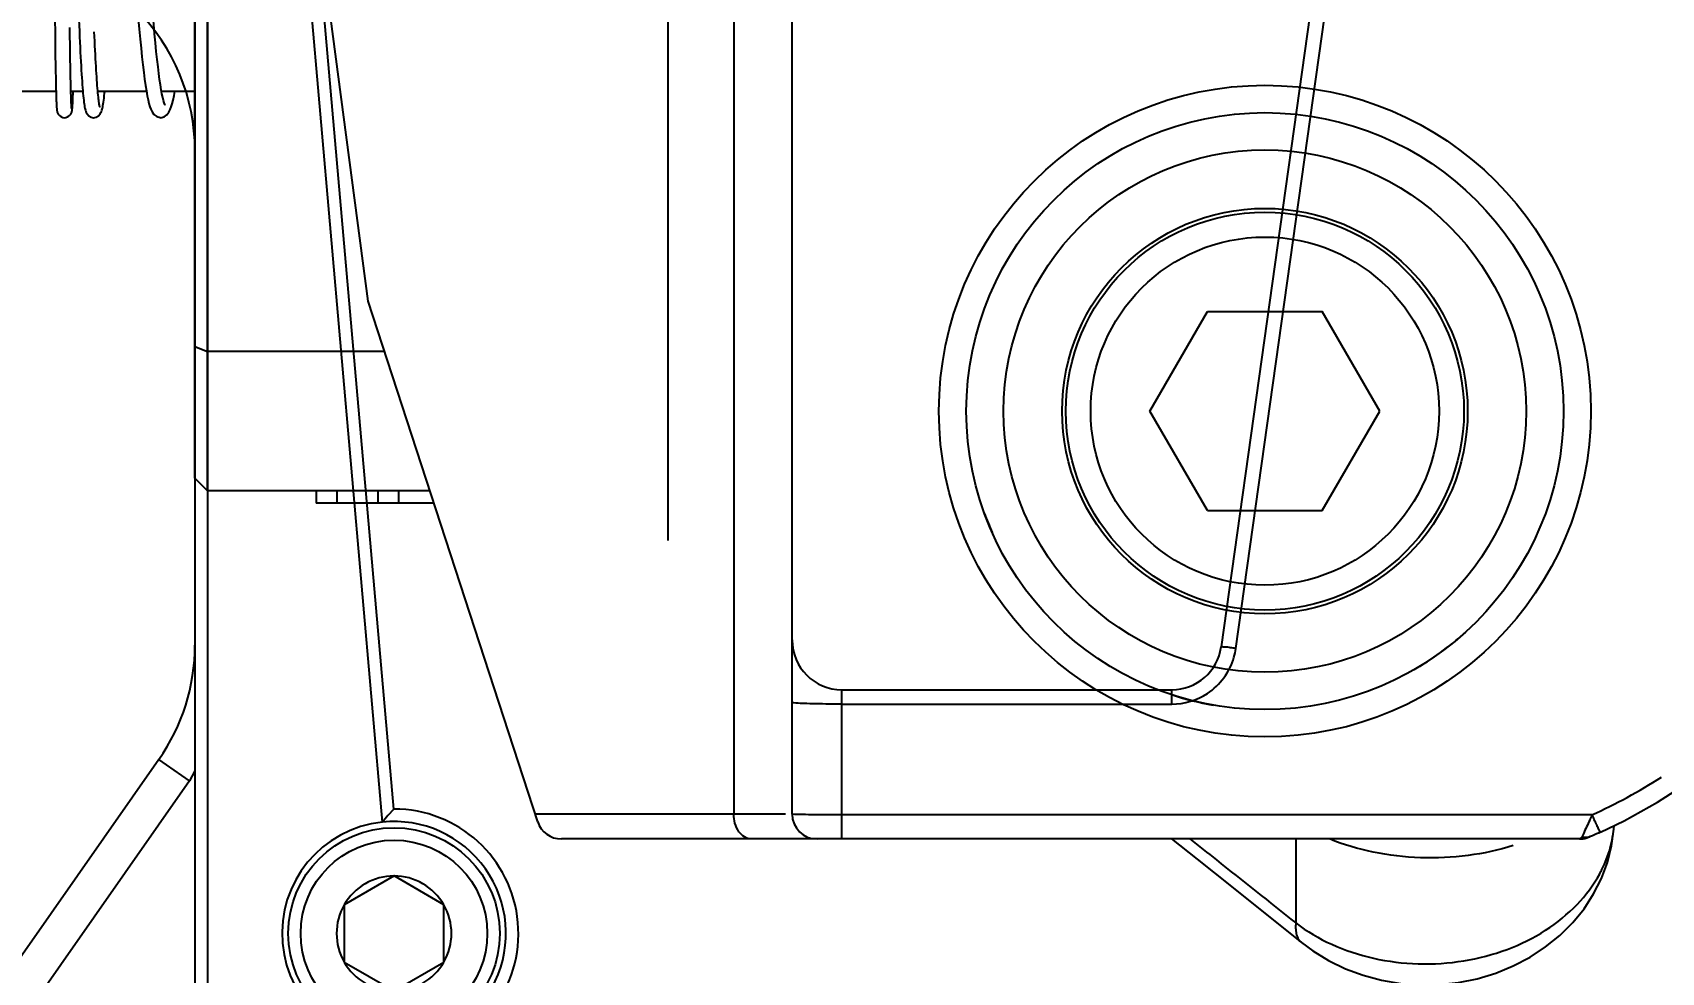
# Model space of a CAD drawing. Header units: millimetres. Extents: x -97344 to -49824, y -57049 to -40247.
# Drawn here: x -69796.2 to -69730.7, y -52856.8 to -52819 of the extents above; entities that cross this region are included whole.
import ezdxf

# ---------------------------------------------------------------- set-up
doc = ezdxf.new("R2010")
doc.units = ezdxf.units.MM
doc.header["$LTSCALE"] = 200
doc.header["$PDSIZE"] = -1
doc.linetypes.add('DOT_CENTER', pattern=[14, 12, -1, 0, -1])
for name, color, linetype in [('1', 7, 'Continuous'), ('DIM', 3, 'Continuous'), ('LAY0012', 7, 'Continuous')]:
    doc.layers.add(name, color=color, linetype=linetype)
doc.styles.add('TSSD_Dimension', font='tssdeng.shx', dxfattribs={"width": 0.7, "bigfont": 'hztxt.shx'})
doc.dimstyles.new('TSSD_20_20', dxfattribs={"dimtxt": 60, "dimasz": 20, "dimexe": 20, "dimexo": 50, "dimgap": 20, "dimtad": 1, "dimdec": 0, "dimzin": 0, "dimdsep": 46, "dimtxsty": 'TSSD_Dimension', "dimblk": 'ARCHTICK', "dimcen": 0, "dimdle": 20, "dimclrt": 7, "dimadec": 0, "dimazin": 0, "dimtfac": 1, "dimtdec": 0, "dimtix": 1, "dimtmove": 2, "dimatfit": 3, "dimfxl": 1, "dimtolj": 1, "dimtzin": 0, "dimarcsym": 0})

# ---------------------------------------------------------------- blocks, each defined once
blk = doc.blocks.new('23-D1020-B_EXTRUSION-MAIN-BODY_BASESTAND-0_5m_Absen-PL__363', base_point=(418.75, -61.98))
at = {"color": 7, "linetype": 'Continuous'}
for p, q in [((419.25, 9.52), (419.25, -47.48)), ((418.75, 9.02), (418.75, -46.98)), ((426.282, -38.505), (423.246, -3.803)), ((426.738, -37.98), (423.857, -5.058)), ((426.507, -38.239), (426.282, -38.505)), ((426.738, -37.98), (426.507, -38.239))]:
    blk.add_line(p, q, dxfattribs=at)
for radius in [13.1, 12]:
    blk.add_circle((461.75, -21.98), radius, dxfattribs=at)
for radius, start, end in [(4.5, 95.97563, 274.02437), (4.5, 274.02437, 95.97563), (5, 279.85737, 90.14263)]:
    blk.add_arc((426.75, -42.98), radius, start, end, dxfattribs=at)
blk = doc.blocks.new('P01_LEG_M16xL80mm_STAINLESS-STEEL__382', base_point=(453.75, -29.98))
at = {"color": 7, "linetype": 'Continuous'}
for p, q in [((457.131, -21.98), (459.441, -17.98)), ((459.441, -17.98), (464.059, -17.98)), ((466.369, -21.98), (464.059, -17.98)), ((459.441, -25.98), (457.131, -21.98)), ((464.059, -25.98), (466.369, -21.98)), ((459.441, -25.98), (464.059, -25.98))]:
    blk.add_line(p, q, dxfattribs=at)
for radius in [8, 7]:
    blk.add_circle((461.75, -21.98), radius, dxfattribs=at)
blk = doc.blocks.new('23-B0029-B_ADJUSTABLE-M16xL80_FOOT-Ø64-STAINLESS-STEEL__383', base_point=(453.75, -29.98))
blk.add_blockref('P01_LEG_M16xL80mm_STAINLESS-STEEL__382', (453.75, -29.98))
blk = doc.blocks.new('23-D0466-B_FOOT-FLANGE_BASESTAND_Absen-M2_9__384', base_point=(450.474, -33.798))
at = {"color": 7, "linetype": 'Continuous'}
for radius in [10.5, 8.15]:
    blk.add_circle((461.75, -21.98), radius, dxfattribs=at)
for start, end in [(199.99998, 203.99999), (299.99994, 311.99996), (252.00008, 260.00013)]:
    blk.add_arc((461.75, -21.98), 12, start, end, dxfattribs=at)
blk = doc.blocks.new('PH_23_FOOT-FLANGE_Absen-M2_9__385', base_point=(450.474, -33.798))
blk.add_blockref('23-D0466-B_FOOT-FLANGE_BASESTAND_Absen-M2_9__384', (450.474, -33.798))
blk = doc.blocks.new('23-A0234-B_FOOT_BASESTAND_Absen-M2_9__386', base_point=(450.474, -33.798))
for name, p in [('PH_23_FOOT-FLANGE_Absen-M2_9__385', (450.474, -33.798)), ('23-B0029-B_ADJUSTABLE-M16xL80_FOOT-Ø64-STAINLESS-STEEL__383', (453.75, -29.98))]:
    blk.add_blockref(name, p)
blk = doc.blocks.new('CAP-SCREW-CYLINDRICAL-HEAD_DIN-912_M5x16_DIN-912_A2-70_STAINLESS-STEEL_3__370', base_point=(422.5, -47.23))
at = {"color": 7, "linetype": 'Continuous'}
for p, q in [((426.75, -40.671), (424.75, -41.826)), ((428.75, -41.826), (426.75, -40.671)), ((424.75, -41.826), (424.75, -44.135)), ((428.75, -44.135), (428.75, -41.826)), ((424.75, -44.135), (426.75, -45.29)), ((426.75, -45.29), (428.75, -44.135))]:
    blk.add_line(p, q, dxfattribs=at)
blk.add_circle((426.75, -42.98), 4.25, dxfattribs=at)
at = {"color": 140, "linetype": 'Continuous'}
blk.add_circle((426.75, -42.98), 3.75, dxfattribs=at)
at = {"color": 7, "linetype": 'Continuous'}
for start, end in [(90, 150), (30, 90), (150, 210), (330, 30), (210, 270), (270, 330)]:
    blk.add_arc((426.75, -42.98), 2.309, start, end, dxfattribs=at)
blk = doc.blocks.new('Top1', base_point=(668.75, -75.52))
at = {"color": 7, "linetype": 'Continuous'}
for p, q in [((417.303, -35.983), (386.007, -80.678)), ((418.75, -36.446), (418.532, -36.843)), ((418.532, -36.843), (387.236, -81.539))]:
    blk.add_line(p, q, dxfattribs=at)
at = {"color": 140, "linetype": 'Continuous'}
blk.add_line((418.532, -36.843), (417.303, -35.983), dxfattribs=at)
at = {"color": 7, "linetype": 'Continuous'}
for centre, start, end in [((410.75, -11.503), 0, 45), ((410.75, -31.394), 325, 0)]:
    blk.add_arc(centre, 8, start, end, dxfattribs=at)
at = {"layer": '1', "color": 1, "linetype": 'DOT_CENTER'}
blk.add_line((418.75, 43.169), (418.75, -93.98), dxfattribs=at)
for name, p in [('23-D1020-B_EXTRUSION-MAIN-BODY_BASESTAND-0_5m_Absen-PL__363', (418.75, -61.98)), ('23-A0234-B_FOOT_BASESTAND_Absen-M2_9__386', (450.474, -33.798)), ('CAP-SCREW-CYLINDRICAL-HEAD_DIN-912_M5x16_DIN-912_A2-70_STAINLESS-STEEL_3__370', (422.5, -47.23))]:
    blk.add_blockref(name, p)
blk = doc.blocks.new('*U1521')
blk.add_blockref('Top1', (0, -50.114))
blk = doc.blocks.new('*U1522')
at = {"layer": 'DIM', "color": 0, "linetype": 'ByBlock', "lineweight": -2, "transparency": 16777216}
blk.add_blockref('*U1521', (0, 0), dxfattribs=at)
blk = doc.blocks.new('2250')
at = {"color": 7, "linetype": 'Continuous'}
for p, q in [((-45539.574, -64421.061), (-45546.539, -64470.618)), ((-45545.945, -64470.681), (-45538.98, -64421.124)), ((-45563.781, -64477.34), (-45563.781, -64433.34)), ((-45566.123, -64433.84), (-45566.123, -64477.34)), ((-45587.781, -64463.84), (-45587.781, -64438.84)), ((-45587.281, -64464.34), (-45587.281, -64438.84)), ((-45580.818, -64456.724), (-45583.18, -64438.786)), ((-45593.412, -64445.356), (-45593.405, -64445.974)), ((-45593.405, -64445.974), (-45593.4, -64446.429)), ((-45592.804, -64446.069), (-45592.808, -64445.716)), ((-45592.8, -64446.402), (-45592.804, -64446.069)), ((-45593.4, -64446.429), (-45593.394, -64446.846)), ((-45592.796, -64446.715), (-45592.8, -64446.402)), ((-45592.792, -64447.007), (-45592.796, -64446.715)), ((-45593.394, -64446.846), (-45593.388, -64447.224)), ((-45593.388, -64447.224), (-45593.384, -64447.483)), ((-45592.787, -64447.277), (-45592.792, -64447.007)), ((-45592.783, -64447.526), (-45592.787, -64447.277)), ((-45593.384, -64447.483), (-45593.379, -64447.719)), ((-45593.379, -64447.719), (-45593.375, -64447.933)), ((-45593.375, -64447.933), (-45593.371, -64448.126)), ((-45592.779, -64447.754), (-45592.783, -64447.526)), ((-45592.776, -64447.893), (-45592.779, -64447.754)), ((-45592.773, -64448.024), (-45592.776, -64447.893)), ((-45592.77, -64448.145), (-45592.773, -64448.024)), ((-45593.367, -64448.29), (-45602.281, -64448.29)), ((-45593.371, -64448.126), (-45593.365, -64448.35)), ((-45593.365, -64448.35), (-45593.361, -64448.495)), ((-45593.361, -64448.495), (-45593.358, -64448.582)), ((-45593.358, -64448.582), (-45593.355, -64448.66)), ((-45593.355, -64448.66), (-45593.352, -64448.731)), ((-45593.352, -64448.731), (-45593.349, -64448.794)), ((-45592.767, -64448.257), (-45592.77, -64448.145)), ((-45592.765, -64448.361), (-45592.767, -64448.257)), ((-45592.287, -64448.29), (-45592.766, -64448.29)), ((-45592.762, -64448.455), (-45592.765, -64448.361)), ((-45592.759, -64448.542), (-45592.762, -64448.455)), ((-45592.756, -64448.62), (-45592.759, -64448.542)), ((-45592.753, -64448.691), (-45592.756, -64448.62)), ((-45592.751, -64448.753), (-45592.753, -64448.691)), ((-45592.698, -64448.818), (-45592.694, -64448.752)), ((-45592.694, -64448.752), (-45592.691, -64448.677)), ((-45592.691, -64448.677), (-45592.687, -64448.593)), ((-45592.687, -64448.593), (-45592.683, -64448.499)), ((-45592.683, -64448.499), (-45592.679, -64448.395)), ((-45592.679, -64448.395), (-45592.675, -64448.29)), ((-45589.73, -64448.29), (-45591.686, -64448.29)), ((-45587.781, -64448.29), (-45589.124, -64448.29)), ((-45589.076, -64448.531), (-45589.106, -64448.388)), ((-45593.349, -64448.794), (-45593.346, -64448.851)), ((-45593.346, -64448.851), (-45593.343, -64448.901)), ((-45592.748, -64448.808), (-45592.751, -64448.753)), ((-45592.745, -64448.856), (-45592.748, -64448.808)), ((-45574.006, -64477.649), (-45580.818, -64456.724)), ((-45587.781, -64458.547), (-45587.281, -64458.736)), ((-45580.163, -64458.736), (-45587.281, -64458.736)), ((-45587.781, -64463.84), (-45587.281, -64464.34)), ((-45578.339, -64464.34), (-45587.281, -64464.34)), ((-45582.912, -64464.34), (-45582.912, -64464.84)), ((-45582.083, -64464.34), (-45582.083, -64464.84)), ((-45580.426, -64464.34), (-45580.426, -64464.84)), ((-45579.597, -64464.34), (-45579.597, -64464.84)), ((-45578.176, -64464.84), (-45582.912, -64464.84)), ((-45561.781, -64478.34), (-45561.781, -64472.34)), ((-45561.781, -64472.34), (-45548.519, -64472.34)), ((-45561.781, -64472.919), (-45548.519, -64472.919)), ((-45548.519, -64472.919), (-45548.519, -64472.34)), ((-45564.053, -64477.34), (-45574.106, -64477.34)), ((-45563.768, -64477.344), (-45563.781, -64477.34)), ((-45531.635, -64477.375), (-45561.781, -64477.375)), ((-45531.298, -64478.072), (-45530.343, -64477.605)), ((-45530.753, -64477.95), (-45530.747, -64477.803)), ((-45530.748, -64477.814), (-45530.747, -64477.803)), ((-45530.747, -64477.814), (-45530.746, -64477.803)), ((-45532.14, -64478.34), (-45573.055, -64478.34)), ((-45548.532, -64478.34), (-45547.496, -64479.158)), ((-45543.538, -64478.34), (-45543.538, -64481.718))]:
    blk.add_line(p, q, dxfattribs=at)
for points in [[(-45590.279, -64442.561), (-45590.241, -64443.058), (-45590.204, -64443.547), (-45590.168, -64444.025), (-45590.131, -64444.49), (-45590.094, -64444.94), (-45590.057, -64445.372), (-45590.021, -64445.786), (-45589.985, -64446.178), (-45589.949, -64446.548), (-45589.913, -64446.895), (-45589.877, -64447.218), (-45589.841, -64447.518), (-45589.805, -64447.792), (-45589.77, -64448.041), (-45589.734, -64448.264)], [(-45589.106, -64448.388), (-45589.137, -64448.219), (-45589.168, -64448.026), (-45589.2, -64447.807), (-45589.233, -64447.563), (-45589.266, -64447.294), (-45589.3, -64446.999), (-45589.334, -64446.68), (-45589.369, -64446.336), (-45589.404, -64445.97), (-45589.439, -64445.584), (-45589.474, -64445.178), (-45589.509, -64444.756), (-45589.544, -64444.32), (-45589.579, -64443.873), (-45589.614, -64443.417), (-45589.649, -64442.955), (-45589.684, -64442.491)], [(-45592.466, -64444.904), (-45592.457, -64445.153), (-45592.447, -64445.396), (-45592.437, -64445.632), (-45592.427, -64445.862), (-45592.417, -64446.085), (-45592.407, -64446.301), (-45592.397, -64446.508), (-45592.388, -64446.709), (-45592.378, -64446.9), (-45592.368, -64447.084), (-45592.358, -64447.26), (-45592.348, -64447.427), (-45592.339, -64447.586), (-45592.329, -64447.736), (-45592.319, -64447.877), (-45592.31, -64448.01), (-45592.3, -64448.135), (-45592.291, -64448.251)], [(-45591.604, -64448.903), (-45591.603, -64448.906), (-45591.603, -64448.905), (-45591.607, -64448.892), (-45591.612, -64448.87), (-45591.619, -64448.839), (-45591.626, -64448.802), (-45591.633, -64448.757), (-45591.641, -64448.706), (-45591.648, -64448.647), (-45591.656, -64448.583), (-45591.664, -64448.511), (-45591.672, -64448.433), (-45591.681, -64448.348), (-45591.689, -64448.257), (-45591.697, -64448.158), (-45591.706, -64448.053), (-45591.714, -64447.941), (-45591.723, -64447.822), (-45591.731, -64447.696), (-45591.74, -64447.564), (-45591.748, -64447.425), (-45591.757, -64447.279), (-45591.765, -64447.126), (-45591.774, -64446.968), (-45591.783, -64446.803), (-45591.791, -64446.631), (-45591.8, -64446.454), (-45591.809, -64446.27), (-45591.817, -64446.081), (-45591.826, -64445.886)], [(-45592.291, -64448.251), (-45592.281, -64448.359), (-45592.272, -64448.459), (-45592.262, -64448.551), (-45592.253, -64448.635), (-45592.243, -64448.712), (-45592.234, -64448.782), (-45592.225, -64448.844), (-45592.215, -64448.901), (-45592.205, -64448.953), (-45592.194, -64449.001), (-45592.182, -64449.044), (-45592.167, -64449.088), (-45592.147, -64449.134), (-45592.113, -64449.189), (-45592.047, -64449.262), (-45591.951, -64449.32), (-45591.852, -64449.34)], [(-45591.498, -64448.956), (-45591.488, -64448.905), (-45591.477, -64448.848), (-45591.467, -64448.785), (-45591.456, -64448.714), (-45591.446, -64448.636), (-45591.435, -64448.551), (-45591.424, -64448.457), (-45591.413, -64448.357), (-45591.407, -64448.29)], [(-45589.734, -64448.264), (-45589.699, -64448.459), (-45589.664, -64448.629), (-45589.629, -64448.774), (-45589.592, -64448.898), (-45589.554, -64449.002), (-45589.507, -64449.101), (-45589.43, -64449.207), (-45589.318, -64449.296), (-45589.179, -64449.339), (-45589.165, -64449.339)], [(-45589.165, -64449.34), (-45589.023, -64449.305), (-45588.908, -64449.22), (-45588.827, -64449.115), (-45588.775, -64449.015), (-45588.734, -64448.908), (-45588.694, -64448.78), (-45588.656, -64448.63), (-45588.617, -64448.452), (-45588.586, -64448.29)], [(-45588.984, -64448.834), (-45588.984, -64448.834), (-45588.996, -64448.807), (-45589.02, -64448.741), (-45589.047, -64448.65), (-45589.076, -64448.531)], [(-45593.343, -64448.901), (-45593.342, -64448.923), (-45593.341, -64448.944), (-45593.339, -64448.964), (-45593.337, -64448.983), (-45593.336, -64449), (-45593.334, -64449.016), (-45593.332, -64449.031), (-45593.33, -64449.045), (-45593.328, -64449.059), (-45593.325, -64449.074), (-45593.321, -64449.092), (-45593.314, -64449.115), (-45593.301, -64449.148), (-45593.273, -64449.196), (-45593.228, -64449.248), (-45593.167, -64449.297), (-45593.088, -64449.331), (-45593.024, -64449.34)], [(-45593.024, -64449.34), (-45592.965, -64449.332), (-45592.883, -64449.297), (-45592.819, -64449.247), (-45592.774, -64449.194), (-45592.747, -64449.146), (-45592.734, -64449.113), (-45592.727, -64449.089), (-45592.722, -64449.07), (-45592.719, -64449.054), (-45592.717, -64449.038), (-45592.715, -64449.022), (-45592.713, -64449.005), (-45592.711, -64448.988), (-45592.709, -64448.968), (-45592.707, -64448.948), (-45592.705, -64448.925), (-45592.704, -64448.901), (-45592.702, -64448.876), (-45592.698, -64448.818)], [(-45592.735, -64448.977), (-45592.735, -64448.978), (-45592.735, -64448.976), (-45592.736, -64448.972), (-45592.737, -64448.965), (-45592.738, -64448.955), (-45592.739, -64448.944), (-45592.74, -64448.93), (-45592.742, -64448.914), (-45592.743, -64448.897), (-45592.744, -64448.877), (-45592.745, -64448.856)], [(-45591.852, -64449.34), (-45591.757, -64449.321), (-45591.66, -64449.264), (-45591.592, -64449.192), (-45591.558, -64449.135), (-45591.537, -64449.089), (-45591.522, -64449.045), (-45591.51, -64449.003), (-45591.498, -64448.956)], [(-45530.343, -64477.605), (-45528.997, -64476.86), (-45527.763, -64476.067), (-45527.566, -64475.928)], [(-45531.011, -64479.284), (-45530.844, -64478.622), (-45530.753, -64477.95)], [(-45547.496, -64479.158), (-45546.128, -64480.247), (-45544.697, -64481.391), (-45543.308, -64482.504)], [(-45543.308, -64482.504), (-45542.852, -64482.842), (-45542.219, -64483.228), (-45541.543, -64483.555), (-45540.83, -64483.819), (-45540.089, -64484.017), (-45539.328, -64484.146), (-45538.554, -64484.205), (-45537.776, -64484.193), (-45537.003, -64484.11), (-45536.243, -64483.957), (-45535.504, -64483.735), (-45534.796, -64483.446), (-45534.124, -64483.095), (-45533.498, -64482.683), (-45532.923, -64482.218), (-45532.406, -64481.703), (-45531.953, -64481.145), (-45531.567, -64480.552), (-45531.253, -64479.93), (-45531.011, -64479.284)]]:
    blk.add_lwpolyline(points, dxfattribs=at)
for centre, radius, start, end in [((-45561.781, -64470.34), 2, 180, 270), ((-45548.519, -64470.34), 2, 270, 352), ((-45548.524, -64470.317), 2.605, 343.83737, 351.97529), ((-45540.92, -64456.909), 22.466, 298.42407, 302.51546), ((-45542.267, -64454.452), 25.269, 294.88349, 298.45933), ((-45562.781, -64477.34), 1, 180, 270), ((-45488.335, -64457.307), 47.724, 204.86521, 205.12173), ((-45573.055, -64477.34), 1, 198.03429, 270), ((-45532.141, -64477.268), 1.072, 270.02933, 286.08536), ((-45532.139, -64477.277), 1.062, 286.12867, 294.24464), ((-45535.907, -64477.254), 5.213, 331.52629, 333.6485)]:
    blk.add_arc(centre, radius, start, end, dxfattribs=at)
for points, knots in [([(-45545.945, -64470.681), (-45546.02, -64470.67), (-45546.156, -64470.655), (-45546.352, -64470.62), (-45546.447, -64470.634), (-45546.537, -64470.603), (-45546.539, -64470.618)], [0, 0, 0, 0, 0.381978, 0.706507, 0.922778, 1, 1, 1, 1]), ([(-45563.712, -64472.867), (-45563.729, -64472.865), (-45563.746, -64472.86), (-45563.781, -64472.855), (-45563.781, -64472.849)], [0, 0, 0, 0, 0.726733, 1, 1, 1, 1]), ([(-45563.195, -64472.898), (-45563.253, -64472.896), (-45563.425, -64472.889), (-45563.598, -64472.882), (-45563.712, -64472.867)], [0, 0, 0, 0, 0.332921, 1, 1, 1, 1]), ([(-45561.781, -64472.919), (-45561.91, -64472.919), (-45562.382, -64472.917), (-45562.853, -64472.91), (-45563.195, -64472.898)], [0, 0, 0, 0, 0.274371, 1, 1, 1, 1]), ([(-45565.416, -64478.34), (-45565.609, -64478.34), (-45566.03, -64478.042), (-45566.123, -64477.585), (-45566.123, -64477.34)], [0, 0, 0, 0, 0.440241, 1, 1, 1, 1]), ([(-45563.25, -64477.363), (-45563.315, -64477.362), (-45563.487, -64477.356), (-45563.661, -64477.36), (-45563.768, -64477.344)], [0, 0, 0, 0, 0.376763, 1, 1, 1, 1]), ([(-45561.781, -64477.375), (-45561.917, -64477.375), (-45562.407, -64477.374), (-45562.897, -64477.37), (-45563.25, -64477.363)], [0, 0, 0, 0, 0.278907, 1, 1, 1, 1]), ([(-45531.636, -64477.375), (-45531.667, -64477.446), (-45531.771, -64477.702), (-45531.9, -64477.946), (-45531.977, -64478.129)], [0, 0, 0, 0, 0.280544, 1, 1, 1, 1]), ([(-45531.299, -64478.069), (-45531.401, -64478.117), (-45531.536, -64478.178), (-45531.671, -64478.234), (-45531.703, -64478.246)], [0, 0, 0, 0, 0.773951, 1, 1, 1, 1]), ([(-45531.298, -64478.072), (-45531.311, -64478.075), (-45531.323, -64477.996), (-45531.384, -64477.927), (-45531.453, -64477.754), (-45531.513, -64477.637), (-45531.545, -64477.568)], [0, 0, 0, 0, 0.071587, 0.276773, 0.596387, 1, 1, 1, 1]), ([(-45531.236, -64479.568), (-45531.099, -64479.291), (-45530.877, -64478.719), (-45530.77, -64478.115), (-45530.747, -64477.814)], [0, 0, 0, 0, 0.505795, 1, 1, 1, 1]), ([(-45547.795, -64478.339), (-45547.44, -64478.619), (-45546.019, -64479.742), (-45544.602, -64480.872), (-45543.538, -64481.718)], [0, 0, 0, 0, 0.249638, 1, 1, 1, 1]), ([(-45534.8, -64478.604), (-45535.388, -64478.792), (-45536.626, -64479.059), (-45538.528, -64479.146), (-45540.412, -64478.926), (-45541.617, -64478.571), (-45542.183, -64478.34)], [0, 0, 0, 0, 0.246501, 0.501935, 0.756355, 1, 1, 1, 1]), ([(-45532.033, -64478.242), (-45532.041, -64478.256), (-45532.064, -64478.298), (-45532.107, -64478.34), (-45532.14, -64478.34)], [0, 0, 0, 0, 0.333012, 1, 1, 1, 1]), ([(-45531.703, -64478.246), (-45531.773, -64478.287), (-45531.901, -64478.298), (-45532.007, -64478.259), (-45532.035, -64478.246)], [0, 0, 0, 0, 0.722158, 1, 1, 1, 1]), ([(-45543.538, -64481.718), (-45543.093, -64482.057), (-45542.092, -64482.642), (-45540.416, -64483.194), (-45538.613, -64483.418), (-45536.789, -64483.298), (-45535.049, -64482.843), (-45533.493, -64482.078), (-45532.21, -64481.046), (-45531.568, -64480.188), (-45531.325, -64479.739)], [0, 0, 0, 0, 0.121657, 0.249639, 0.381555, 0.514353, 0.644852, 0.770281, 0.888804, 1, 1, 1, 1]), ([(-45543.538, -64481.718), (-45543.546, -64481.803), (-45543.55, -64481.963), (-45543.516, -64482.186), (-45543.438, -64482.372), (-45543.355, -64482.467), (-45543.308, -64482.504)], [0, 0, 0, 0, 0.30052, 0.562257, 0.791048, 1, 1, 1, 1])]:
    blk.add_open_spline(points, degree=3, knots=knots, dxfattribs=at)
for points in [[(-45547.085, -64472.487), (-45546.586, -64472.157), (-45546.188, -64471.616), (-45546.022, -64471.042)], [(-45548.519, -64472.919), (-45548.02, -64472.919), (-45547.502, -64472.763), (-45547.085, -64472.487)], [(-45531.977, -64478.129), (-45531.994, -64478.168), (-45532.01, -64478.207), (-45532.033, -64478.242)]]:
    blk.add_open_spline(points, degree=3, dxfattribs=at)
at = {"layer": 'LAY0012', "color": 7, "linetype": 'Continuous'}
blk.add_line((-45568.781, -64430.199), (-45568.781, -64466.337), dxfattribs=at)
blk = doc.blocks.new('*U1514')
at = {"layer": 'DIM', "color": 3}
blk.add_blockref('2250', (45347.11, 64440.647), dxfattribs=at)
blk = doc.blocks.new('*U1516')
at = {"layer": 'DIM', "color": 0, "linetype": 'ByBlock', "lineweight": -2, "transparency": 16777216}
blk.add_blockref('*U1514', (0, 0), dxfattribs=at)
blk = doc.blocks.new('_ArchTick')
at = {"color": 0, "linetype": 'ByBlock', "const_width": 0.5}
blk.add_lwpolyline([(-0.7071, -0.7071), (0.7071, 0.7071)], dxfattribs=at)
blk = doc.blocks.new('*D1537')
at = {"layer": 'Defpoints', "color": 0, "transparency": 16777216}
for p in [(-70012.084, -52777.889), (-69774.572, -52777.889), (-69539.665, -53430.314)]:
    blk.add_point(p, dxfattribs=at)
at = {"layer": 'DIM', "color": 0, "lineweight": -2, "transparency": 16777216}
for p, q in [((-70012.084, -53450.314), (-70012.084, -52757.889)), ((-69824.572, -52777.889), (-70032.084, -52777.889)), ((-69589.665, -53430.314), (-70032.084, -53430.314))]:
    blk.add_line(p, q, dxfattribs=at)
at = {"layer": 'DIM', "color": 0, "lineweight": -2, "transparency": 16777216, "xscale": 20, "yscale": 20, "zscale": 20}
for p, rotation in [((-70012.084, -52777.889), 90), ((-70012.084, -53430.314), 270)]:
    blk.add_blockref('_ArchTick', p, dxfattribs=dict(at, rotation=rotation))
at = {"layer": 'DIM', "color": 7, "transparency": 16777216, "insert": (-70062.084, -53104.101), "char_height": 60, "attachment_point": 5, "rotation": 90, "style": 'TSSD_Dimension'}
blk.add_mtext('\\A1;652', dxfattribs=at)

msp = doc.modelspace()

# ---------------------------------------------------------------- block references
at = {"layer": 'DIM', "color": 3}
for name, p in [('*U1522', (-69539.665, -52837.614)), ('*U1516', (-69548.994, -52813.697))]:
    msp.add_blockref(name, p, dxfattribs=at)

# ---------------------------------------------------------------- dimensions: what is measured, and where the dimension line sits
dim = msp.add_linear_dim(base=(-70012.084, -52777.889), p1=(-69539.665, -53430.314), p2=(-69774.572, -52777.889), angle=90, dimstyle='TSSD_20_20', dxfattribs=at)
dim.commit()
dim.dimension.update_dxf_attribs({"geometry": '*D1537', "text_midpoint": (-70062.084, -53104.101)})

doc.saveas('drawing.dxf')
